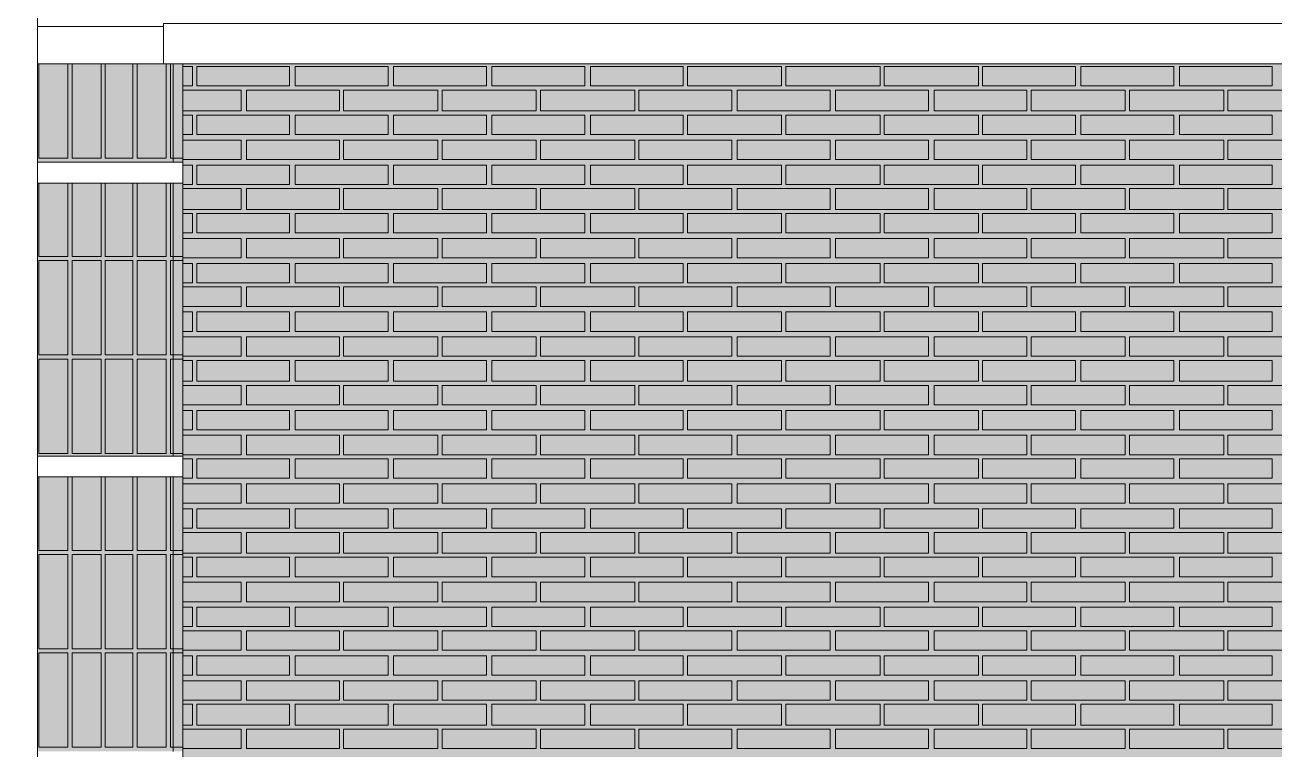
# Model space of a CAD drawing. Header units: millimetres. Extents: x -28928 to 100580, y -22867 to 36490.
# Drawn here: x 55282 to 59098, y 6934 to 9147 of the extents above; entities that cross this region are included whole.
import ezdxf

# ---------------------------------------------------------------- set-up
doc = ezdxf.new("R2010")
doc.units = ezdxf.units.MM
doc.layers.add('PDF _Геометрия', color=7, linetype='Continuous', true_color=0x8f8e8d)
doc.layers.add('PDF _Сплошная заливка', color=7, linetype='Continuous', true_color=0xffffff)

msp = doc.modelspace()

# ---------------------------------------------------------------- hatches: boundary and pattern name
at = {"layer": 'PDF _Сплошная заливка', "true_color": 0xffb53f, "transparency": 33554559}
h = msp.add_hatch(color=40, dxfattribs=at)
h.paths.add_polyline_path([(54591.8, 8685.7), (54591.8, 8224.5), (54845.7, 8224.5), (54845.7, 8685.7)])
h.paths.add_polyline_path([(54460.7, 3189.9), (54460.7, 2728.7), (54566.4, 2728.7), (54566.4, 3189.9)])
h.paths.add_polyline_path([(54875.3, 3689.1), (54875.3, 3228), (55243.4, 3228), (55243.4, 3689.1)])
h.paths.add_polyline_path([(54875.3, 3189.9), (54875.3, 2728.7), (55243.4, 2728.7), (55243.4, 3189.9)])
h.paths.add_polyline_path([(54460.7, 3689.1), (54460.7, 3228), (54566.4, 3228), (54566.4, 3689.1)])
h.paths.add_polyline_path([(43706.1, 2161.8), (43706.1, 2144.9), (44006.4, 2144.9), (44006.4, 2161.8)])
h.paths.add_polyline_path([(54875.3, 4188.4), (54875.3, 3727.2), (55243.4, 3727.2), (55243.4, 4188.4)])
h.paths.add_polyline_path([(43706.1, 2094.1), (43706.1, 2081.4), (44006.4, 2081.4), (44006.4, 2094.1)])
h.paths.add_polyline_path([(54460.7, 4188.4), (54460.7, 3727.2), (54566.4, 3727.2), (54566.4, 4188.4)])
h.paths.add_polyline_path([(43706.1, 2034.9), (43706.1, 2022.2), (44006.4, 2022.2), (44006.4, 2034.9)])
h.paths.add_polyline_path([(54591.8, 4687.6), (54591.8, 4226.4), (54845.7, 4226.4), (54845.7, 4687.6)])
h.paths.add_polyline_path([(43706.1, 1971.4), (43706.1, 1963), (44006.4, 1963), (44006.4, 1971.4)])
h.paths.add_polyline_path([(54591.8, 5186.8), (54591.8, 4725.7), (54845.7, 4725.7), (54845.7, 5186.8)])
h.paths.add_polyline_path([(43706.1, 1912.2), (43706.1, 1903.7), (44006.4, 1903.7), (44006.4, 1912.2)])
h.paths.add_polyline_path([(54875.3, 5686), (54875.3, 5224.9), (55243.4, 5224.9), (55243.4, 5686)])
h.paths.add_polyline_path([(43706.1, 1853), (43706.1, 1844.5), (44006.4, 1844.5), (44006.4, 1853)])
h.paths.add_polyline_path([(54460.7, 5686), (54460.7, 5224.9), (54566.4, 5224.9), (54566.4, 5686)])
h.paths.add_polyline_path([(43706.1, 1793.7), (43706.1, 1785.3), (44006.4, 1785.3), (44006.4, 1793.7)])
h.paths.add_polyline_path([(54875.3, 6185.3), (54875.3, 5728.4), (55243.4, 5728.4), (55243.4, 6185.3)])
h.paths.add_polyline_path([(43490.3, 1793.7), (43490.3, 1785.3), (43613, 1785.3), (43613, 1793.7)])
h.paths.add_polyline_path([(54460.7, 6185.3), (54460.7, 5728.4), (54566.4, 5728.4), (54566.4, 6185.3)])
h.paths.add_polyline_path([(43490.3, 1853), (43490.3, 1844.5), (43613, 1844.5), (43613, 1853)])
h.paths.add_polyline_path([(54591.8, 6684.5), (54591.8, 6227.6), (54845.7, 6227.6), (54845.7, 6684.5)])
h.paths.add_polyline_path([(43490.3, 1912.2), (43490.3, 1903.7), (43613, 1903.7), (43613, 1912.2)])
h.paths.add_polyline_path([(54591.8, 7183.7), (54591.8, 6726.8), (54845.7, 6726.8), (54845.7, 7183.7)])
h.paths.add_polyline_path([(43490.3, 1971.4), (43490.3, 1963), (43613, 1963), (43613, 1971.4)])
h.paths.add_polyline_path([(54875.3, 7687.2), (54875.3, 7226), (55243.4, 7226), (55243.4, 7687.2)])
h.paths.add_polyline_path([(43490.3, 2034.9), (43490.3, 2022.2), (43613, 2022.2), (43613, 2034.9)])
h.paths.add_polyline_path([(54460.7, 7687.2), (54460.7, 7226), (54566.4, 7226), (54566.4, 7687.2)])
h.paths.add_polyline_path([(43490.3, 2094.1), (43490.3, 2081.4), (43613, 2081.4), (43613, 2094.1)])
h.paths.add_polyline_path([(54875.3, 8186.4), (54875.3, 7725.3), (55243.4, 7725.3), (55243.4, 8186.4)])
h.paths.add_polyline_path([(43490.3, 2161.8), (43490.3, 2144.9), (43613, 2144.9), (43613, 2161.8)])
h.paths.add_polyline_path([(54460.7, 8186.4), (54460.7, 7725.3), (54566.4, 7725.3), (54566.4, 8186.4)])
h.paths.add_polyline_path([(54591.8, 3189.9), (54591.8, 2728.7), (54845.7, 2728.7), (54845.7, 3189.9)])
h.paths.add_polyline_path([(54875.3, 8685.7), (54875.3, 8224.5), (55243.4, 8224.5), (55243.4, 8685.7)])
h.paths.add_polyline_path([(54591.8, 3689.1), (54591.8, 3228), (54845.7, 3228), (54845.7, 3689.1)])
h.paths.add_polyline_path([(54460.7, 8685.7), (54460.7, 8224.5), (54566.4, 8224.5), (54566.4, 8685.7)])
h.paths.add_polyline_path([(54591.8, 4188.4), (54591.8, 3727.2), (54845.7, 3727.2), (54845.7, 4188.4)])
h.paths.add_polyline_path([(55763.7, 8664.5), (55319.5, 8664.5), (55319.5, 7831), (55763.7, 7831)])
h.paths.add_polyline_path([(54875.3, 4687.6), (54875.3, 4226.4), (55243.4, 4226.4), (55243.4, 4687.6)])
h.paths.add_polyline_path([(54845.7, 8723.7), (54845.7, 9028.4), (54591.8, 9028.4), (54591.8, 8723.7)])
h.paths.add_polyline_path([(54460.7, 4687.6), (54460.7, 4226.4), (54566.4, 4226.4), (54566.4, 4687.6)])
h.paths.add_polyline_path([(55319.5, 8728), (55763.7, 8728), (55763.7, 9028.4), (55319.5, 9028.4)])
h.paths.add_polyline_path([(54875.3, 5186.8), (54875.3, 4725.7), (55243.4, 4725.7), (55243.4, 5186.8)])
h.paths.add_polyline_path([(55763.7, 7767.6), (55319.5, 7767.6), (55319.5, 6929.9), (55763.7, 6929.9)])
h.paths.add_polyline_path([(54460.7, 5186.8), (54460.7, 4725.7), (54566.4, 4725.7), (54566.4, 5186.8)])
h.paths.add_polyline_path([(55763.7, 5965.3), (55319.5, 5965.3), (55319.5, 5131.8), (55763.7, 5131.8)])
h.paths.add_polyline_path([(54591.8, 5686), (54591.8, 5224.9), (54845.7, 5224.9), (54845.7, 5686)])
h.paths.add_polyline_path([(44344.9, 1671), (44344.9, 1573.7), (44890.7, 1573.7), (44890.7, 2733), (46265.7, 2733), (46265.7, 2766.8), (48152.6, 2766.8), (48152.6, 2733), (49887.2, 2733), (49887.2, 1573.7), (51287.6, 1573.7), (51287.6, 2733), (53085.7, 2733), (53085.7, 1573.7), (55260.3, 1573.7), (55260.3, 2686.4), (54448, 2686.4), (54448, 9028.4), (34432.2, 9028.4), (34432.2, 1573.7), (35295.3, 1573.7), (35295.3, 2733), (37093.4, 2733), (37093.4, 1573.7), (38493.7, 1573.7), (38493.7, 2733), (40291.8, 2733), (40291.8, 1573.7), (41637.2, 1573.7), (41637.2, 1869.9), (41692.2, 1869.9), (41692.2, 1891), (41578, 1891), (41578, 1908), (41692.2, 1908), (41692.2, 2733), (43490.3, 2733), (43490.3, 2284.5), (43503, 2288.7), (43511.4, 2293), (43524.1, 2297.2), (43541.1, 2305.7), (43553.7, 2309.9), (43570.7, 2318.4), (43583.4, 2322.6), (43600.3, 2331), (43613, 2335.3), (43629.9, 2343.7), (43642.6, 2348), (43659.5, 2356.4), (43672.2, 2360.7), (43680.7, 2364.9), (43693.4, 2369.1), (43710.3, 2377.6), (43723, 2381.8), (43739.9, 2390.3), (43752.6, 2394.5), (43769.5, 2403), (43782.2, 2407.2), (43799.1, 2415.7), (43811.8, 2419.9), (43828.7, 2428.4), (43841.4, 2432.6), (43849.9, 2436.8), (43871.1, 2436.8), (43888, 2428.4), (43900.7, 2424.1), (43917.6, 2415.7), (43930.3, 2411.4), (43947.2, 2403), (43959.9, 2398.7), (43976.8, 2390.3), (43989.5, 2386), (44006.4, 2377.6), (44019.1, 2373.4), (44036.1, 2364.9), (44048.7, 2360.7), (44065.7, 2352.2), (44078.4, 2348), (44095.3, 2339.5), (44108, 2335.3), (44133.4, 2322.6), (44146.1, 2318.4), (44163, 2309.9), (44175.7, 2305.7), (44192.6, 2297.2), (44205.3, 2293), (44222.2, 2284.5), (44234.9, 2280.3), (44251.8, 2271.8), (44264.5, 2267.6), (44281.4, 2259.1), (44294.1, 2254.9), (44311.1, 2246.4), (44323.7, 2242.2), (44340.7, 2233.7), (44353.4, 2229.5), (44378.7, 2216.8), (44378.7, 2161.8), (44099.5, 2161.8), (44099.5, 2144.9), (44294.1, 2144.9), (44340.7, 2098.4), (44099.5, 2094.1), (44099.5, 2081.4), (44298.4, 2081.4), (44340.7, 2039.1), (44099.5, 2034.9), (44099.5, 2022.2), (44294.1, 2022.2), (44340.7, 1975.7), (44099.5, 1971.4), (44099.5, 1963), (44294.1, 1963), (44340.7, 1916.4), (44099.5, 1912.2), (44099.5, 1903.7), (44294.1, 1903.7), (44340.7, 1857.2), (44099.5, 1853), (44099.5, 1844.5), (44294.1, 1844.5), (44340.7, 1798), (44099.5, 1793.7), (44099.5, 1785.3), (44289.9, 1785.3), (44298.4, 1781), (44340.7, 1738.7), (44336.4, 1734.5), (44404.1, 1726), (44404.1, 1671)])
h.paths.add_polyline_path([(54591.8, 6185.3), (54591.8, 5728.4), (54845.7, 5728.4), (54845.7, 6185.3)])
h.paths.add_polyline_path([(55763.7, 4167.2), (55319.5, 4167.2), (55319.5, 3333.7), (55763.7, 3333.7)])
h.paths.add_polyline_path([(54875.3, 6684.5), (54875.3, 6227.6), (55243.4, 6227.6), (55243.4, 6684.5)])
h.paths.add_polyline_path([(55763.7, 3270.3), (55319.5, 3270.3), (55319.5, 2432.6), (55763.7, 2432.6)])
h.paths.add_polyline_path([(54460.7, 6684.5), (54460.7, 6227.6), (54566.4, 6227.6), (54566.4, 6684.5)])
h.paths.add_polyline_path([(55763.7, 2369.1), (55319.5, 2369.1), (55319.5, 1573.7), (55763.7, 1573.7)])
h.paths.add_polyline_path([(54875.3, 7183.7), (54875.3, 6726.8), (55243.4, 6726.8), (55243.4, 7183.7)])
h.paths.add_polyline_path([(55763.7, 5068.4), (55319.5, 5068.4), (55319.5, 4230.7), (55763.7, 4230.7)])
h.paths.add_polyline_path([(54460.7, 7183.7), (54460.7, 6726.8), (54566.4, 6726.8), (54566.4, 7183.7)])
h.paths.add_polyline_path([(55763.7, 6866.4), (55319.5, 6866.4), (55319.5, 6028.7), (55763.7, 6028.7)])
h.paths.add_polyline_path([(54591.8, 7687.2), (54591.8, 7226), (54845.7, 7226), (54845.7, 7687.2)])
h.paths.add_polyline_path([(55243.4, 8723.7), (55243.4, 9028.4), (54875.3, 9028.4), (54875.3, 8723.7)])
h.paths.add_polyline_path([(54591.8, 8186.4), (54591.8, 7725.3), (54845.7, 7725.3), (54845.7, 8186.4)])
h.paths.add_polyline_path([(54566.4, 8723.7), (54566.4, 9028.4), (54460.7, 9028.4), (54460.7, 8723.7)])
at = {"layer": 'PDF _Сплошная заливка', "true_color": 0xdcd6cf, "transparency": 33554559}
msp.add_hatch(color=254, dxfattribs=at).paths.add_polyline_path([(60798.4, -2005.5), (60798.4, -4713.2), (70224.5, -4713.2), (70224.5, -1464), (74070.3, -1464), (74070.3, -4713.2), (82294.9, -4713.2), (82294.9, 9028.4), (55763.7, 9028.4), (55763.7, -4713.2), (56851.1, -4713.2), (56851.1, -1464), (58251.4, -1464), (58251.4, -4713.2), (59499.5, -4713.2), (59499.5, -2005.5)])

# ---------------------------------------------------------------- linework, layer by layer
at = {"layer": 'PDF _Геометрия', "color": 7, "lineweight": 9}
for points in [[(55319.5, 9870.3), (55319.5, 1573.7)], [(83589.5, 9447.2), (82789.9, 9447.2), (82789.9, 9151), (82531.8, 9151), (82375.3, 9151), (82375.3, 9028.4), (55704.5, 9028.4), (55704.5, 9151), (82375.3, 9151), (82375.3, 9028.4)], [(55319.5, 9142.6), (55704.5, 9142.6), (55704.5, 9028.4), (55319.5, 9028.4)], [(55734.1, 9028.4), (55734.1, 8728)], [(55763.7, 1023.7), (55763.7, 9028.4), (55763.7, 1455.3), (55763.7, 1463.7)], [(55763.7, 8728), (55319.5, 8728)], [(55319.5, 8664.5), (55763.7, 8664.5)], [(55734.1, 8664.5), (55734.1, 7831)], [(55763.7, 7831), (55319.5, 7831)], [(55319.5, 7767.6), (55763.7, 7767.6)], [(55734.1, 7767.6), (55734.1, 6929.9)]]:
    msp.add_lwpolyline(points, dxfattribs=at)
at = {"layer": 'PDF _Геометрия', "color": 253, "lineweight": 9, "true_color": 0xaea391}
for points in [[(55323.7, 9028.4), (55323.7, 8740.7), (55412.6, 8740.7), (55412.6, 9028.4)], [(55425.3, 9028.4), (55425.3, 8740.7), (55514.1, 8740.7), (55514.1, 9028.4)], [(55526.8, 9028.4), (55526.8, 8740.7), (55611.4, 8740.7), (55611.4, 9028.4)], [(55624.1, 9028.4), (55624.1, 8740.7), (55713, 8740.7), (55713, 9028.4)], [(55323.7, 8427.6), (55323.7, 8139.9), (55412.6, 8139.9), (55412.6, 8427.6)], [(55425.3, 8427.6), (55425.3, 8139.9), (55514.1, 8139.9), (55514.1, 8427.6)], [(55526.8, 8427.6), (55526.8, 8139.9), (55611.4, 8139.9), (55611.4, 8427.6)], [(55624.1, 8427.6), (55624.1, 8139.9), (55713, 8139.9), (55713, 8427.6)], [(55323.7, 8127.2), (55323.7, 7839.5), (55412.6, 7839.5), (55412.6, 8127.2)], [(55425.3, 8127.2), (55425.3, 7839.5), (55514.1, 7839.5), (55514.1, 8127.2)], [(55526.8, 8127.2), (55526.8, 7839.5), (55611.4, 7839.5), (55611.4, 8127.2)], [(55624.1, 8127.2), (55624.1, 7839.5), (55713, 7839.5), (55713, 8127.2)], [(55323.7, 7530.7), (55323.7, 7243), (55412.6, 7243), (55412.6, 7530.7)], [(55425.3, 7530.7), (55425.3, 7243), (55514.1, 7243), (55514.1, 7530.7)], [(55526.8, 7530.7), (55526.8, 7243), (55611.4, 7243), (55611.4, 7530.7)], [(55624.1, 7530.7), (55624.1, 7243), (55713, 7243), (55713, 7530.7)], [(55323.7, 7230.3), (55323.7, 6942.6), (55412.6, 6942.6), (55412.6, 7230.3)], [(55425.3, 7230.3), (55425.3, 6942.6), (55514.1, 6942.6), (55514.1, 7230.3)], [(55526.8, 7230.3), (55526.8, 6942.6), (55611.4, 6942.6), (55611.4, 7230.3)], [(55624.1, 7230.3), (55624.1, 6942.6), (55713, 6942.6), (55713, 7230.3)]]:
    msp.add_lwpolyline(points, close=True, dxfattribs=at)
for points in [[(55763.7, 8740.7), (55725.7, 8740.7), (55725.7, 9028.4), (55763.7, 9028.4)], [(55412.6, 8728), (55323.7, 8728)], [(55514.1, 8728), (55425.3, 8728)], [(55611.4, 8728), (55526.8, 8728)], [(55713, 8728), (55624.1, 8728)], [(55763.7, 8728), (55725.7, 8728)], [(55323.7, 8664.5), (55323.7, 8440.3), (55412.6, 8440.3), (55412.6, 8664.5)], [(55425.3, 8664.5), (55425.3, 8440.3), (55514.1, 8440.3), (55514.1, 8664.5)], [(55526.8, 8664.5), (55526.8, 8440.3), (55611.4, 8440.3), (55611.4, 8664.5)], [(55624.1, 8664.5), (55624.1, 8440.3), (55713, 8440.3), (55713, 8664.5)], [(55763.7, 8440.3), (55725.7, 8440.3), (55725.7, 8664.5)], [(55763.7, 8139.9), (55725.7, 8139.9), (55725.7, 8427.6), (55763.7, 8427.6)], [(55763.7, 7839.5), (55725.7, 7839.5), (55725.7, 8127.2), (55763.7, 8127.2)], [(55412.6, 7831), (55323.7, 7831)], [(55514.1, 7831), (55425.3, 7831)], [(55611.4, 7831), (55526.8, 7831)], [(55713, 7831), (55624.1, 7831)], [(55763.7, 7831), (55725.7, 7831)], [(55323.7, 7767.6), (55323.7, 7543.4), (55412.6, 7543.4), (55412.6, 7767.6)], [(55425.3, 7767.6), (55425.3, 7543.4), (55514.1, 7543.4), (55514.1, 7767.6)], [(55526.8, 7767.6), (55526.8, 7543.4), (55611.4, 7543.4), (55611.4, 7767.6)], [(55624.1, 7767.6), (55624.1, 7543.4), (55713, 7543.4), (55713, 7767.6)], [(55763.7, 7543.4), (55725.7, 7543.4), (55725.7, 7767.6)], [(55763.7, 7243), (55725.7, 7243), (55725.7, 7530.7), (55763.7, 7530.7)], [(55763.7, 6942.6), (55725.7, 6942.6), (55725.7, 7230.3), (55763.7, 7230.3)]]:
    msp.add_lwpolyline(points, dxfattribs=at)
at = {"layer": 'PDF _Геометрия', "lineweight": 9}
for points in [[(55763.7, 9019.9), (55793.4, 9019.9), (55793.4, 8960.7), (55763.7, 8960.7)], [(55763.7, 8948), (55797.6, 8948), (55941.4, 8948), (55941.4, 8884.5), (55797.6, 8884.5), (55763.7, 8884.5)], [(55763.7, 8871.8), (55793.4, 8871.8), (55793.4, 8812.6), (55763.7, 8812.6)], [(55763.7, 8795.7), (55797.6, 8795.7), (55941.4, 8795.7), (55941.4, 8736.4), (55797.6, 8736.4), (55763.7, 8736.4)], [(55763.7, 8719.5), (55793.4, 8719.5), (55793.4, 8660.3), (55763.7, 8660.3)], [(55763.7, 8647.6), (55797.6, 8647.6), (55941.4, 8647.6), (55941.4, 8584.1), (55797.6, 8584.1), (55763.7, 8584.1)], [(55763.7, 8571.4), (55793.4, 8571.4), (55793.4, 8512.2), (55763.7, 8512.2)], [(55763.7, 8495.3), (55797.6, 8495.3), (55941.4, 8495.3), (55941.4, 8436), (55797.6, 8436), (55763.7, 8436)], [(55763.7, 8419.1), (55793.4, 8419.1), (55793.4, 8359.9), (55763.7, 8359.9)], [(55763.7, 8347.2), (55797.6, 8347.2), (55941.4, 8347.2), (55941.4, 8288), (55797.6, 8288), (55763.7, 8288)], [(55763.7, 8271), (55793.4, 8271), (55793.4, 8211.8), (55763.7, 8211.8)], [(55763.7, 8194.9), (55797.6, 8194.9), (55941.4, 8194.9), (55941.4, 8135.7), (55797.6, 8135.7), (55763.7, 8135.7)], [(55763.7, 8123), (55793.4, 8123), (55793.4, 8059.5), (55763.7, 8059.5)], [(55763.7, 8046.8), (55797.6, 8046.8), (55941.4, 8046.8), (55941.4, 7987.6), (55797.6, 7987.6), (55763.7, 7987.6)], [(55763.7, 7970.7), (55793.4, 7970.7), (55793.4, 7911.4), (55763.7, 7911.4)], [(55763.7, 7894.5), (55797.6, 7894.5), (55941.4, 7894.5), (55941.4, 7835.3), (55797.6, 7835.3), (55763.7, 7835.3)], [(55763.7, 7822.6), (55793.4, 7822.6), (55793.4, 7763.4), (55763.7, 7763.4)], [(55763.7, 7746.4), (55797.6, 7746.4), (55941.4, 7746.4), (55941.4, 7687.2), (55797.6, 7687.2), (55763.7, 7687.2)], [(55763.7, 7670.3), (55793.4, 7670.3), (55793.4, 7611), (55763.7, 7611)], [(55763.7, 7598.4), (55797.6, 7598.4), (55941.4, 7598.4), (55941.4, 7534.9), (55797.6, 7534.9), (55763.7, 7534.9)], [(55763.7, 7522.2), (55793.4, 7522.2), (55793.4, 7463), (55763.7, 7463)], [(55763.7, 7446), (55797.6, 7446), (55941.4, 7446), (55941.4, 7386.8), (55797.6, 7386.8), (55763.7, 7386.8)], [(55763.7, 7369.9), (55793.4, 7369.9), (55793.4, 7310.7), (55763.7, 7310.7)], [(55763.7, 7298), (55797.6, 7298), (55941.4, 7298), (55941.4, 7238.7), (55797.6, 7238.7), (55763.7, 7238.7)], [(55763.7, 7221.8), (55793.4, 7221.8), (55793.4, 7162.6), (55763.7, 7162.6)], [(55763.7, 7145.7), (55797.6, 7145.7), (55941.4, 7145.7), (55941.4, 7086.4), (55797.6, 7086.4), (55763.7, 7086.4)], [(55763.7, 7073.7), (55793.4, 7073.7), (55793.4, 7010.3), (55763.7, 7010.3)], [(55763.7, 6997.6), (55797.6, 6997.6), (55941.4, 6997.6), (55941.4, 6938.4), (55797.6, 6938.4), (55763.7, 6938.4)]]:
    msp.add_lwpolyline(points, dxfattribs=at)
for points in [[(56089.5, 9019.9), (56089.5, 8960.7), (55806.1, 8960.7), (55806.1, 9019.9)], [(56389.9, 9019.9), (56389.9, 8960.7), (56106.4, 8960.7), (56106.4, 9019.9)], [(56690.3, 9019.9), (56690.3, 8960.7), (56406.8, 8960.7), (56406.8, 9019.9)], [(56990.7, 9019.9), (56990.7, 8960.7), (56707.2, 8960.7), (56707.2, 9019.9)], [(57291.1, 9019.9), (57291.1, 8960.7), (57007.6, 8960.7), (57007.6, 9019.9)], [(57591.4, 9019.9), (57591.4, 8960.7), (57303.7, 8960.7), (57303.7, 9019.9)], [(57891.8, 9019.9), (57891.8, 8960.7), (57604.1, 8960.7), (57604.1, 9019.9)], [(58192.2, 9019.9), (58192.2, 8960.7), (57904.5, 8960.7), (57904.5, 9019.9)], [(58488.4, 9019.9), (58488.4, 8960.7), (58204.9, 8960.7), (58204.9, 9019.9)], [(58788.7, 9019.9), (58788.7, 8960.7), (58505.3, 8960.7), (58505.3, 9019.9)], [(59089.1, 9019.9), (59089.1, 8960.7), (58805.7, 8960.7), (58805.7, 9019.9)], [(56241.8, 8884.5), (56098, 8884.5), (55958.4, 8884.5), (55958.4, 8948), (56098, 8948), (56241.8, 8948)], [(56542.2, 8884.5), (56398.4, 8884.5), (56254.5, 8884.5), (56254.5, 8948), (56398.4, 8948), (56542.2, 8948)], [(56842.6, 8884.5), (56698.7, 8884.5), (56554.9, 8884.5), (56554.9, 8948), (56698.7, 8948), (56842.6, 8948)], [(57143, 8884.5), (56999.1, 8884.5), (56855.3, 8884.5), (56855.3, 8948), (56999.1, 8948), (57143, 8948)], [(57439.1, 8884.5), (57299.5, 8884.5), (57155.7, 8884.5), (57155.7, 8948), (57299.5, 8948), (57439.1, 8948)], [(57739.5, 8884.5), (57599.9, 8884.5), (57456.1, 8884.5), (57456.1, 8948), (57599.9, 8948), (57739.5, 8948)], [(58039.9, 8884.5), (57896.1, 8884.5), (57756.4, 8884.5), (57756.4, 8948), (57896.1, 8948), (58039.9, 8948)], [(58340.3, 8884.5), (58196.4, 8884.5), (58056.8, 8884.5), (58056.8, 8948), (58196.4, 8948), (58340.3, 8948)], [(58640.7, 8884.5), (58496.8, 8884.5), (58353, 8884.5), (58353, 8948), (58496.8, 8948), (58640.7, 8948)], [(58941.1, 8884.5), (58797.2, 8884.5), (58653.4, 8884.5), (58653.4, 8948), (58797.2, 8948), (58941.1, 8948)], [(59241.4, 8884.5), (59097.6, 8884.5), (58953.7, 8884.5), (58953.7, 8948), (59097.6, 8948), (59241.4, 8948)], [(56089.5, 8871.8), (56089.5, 8812.6), (55806.1, 8812.6), (55806.1, 8871.8)], [(56389.9, 8871.8), (56389.9, 8812.6), (56106.4, 8812.6), (56106.4, 8871.8)], [(56690.3, 8871.8), (56690.3, 8812.6), (56406.8, 8812.6), (56406.8, 8871.8)], [(56990.7, 8871.8), (56990.7, 8812.6), (56707.2, 8812.6), (56707.2, 8871.8)], [(57291.1, 8871.8), (57291.1, 8812.6), (57007.6, 8812.6), (57007.6, 8871.8)], [(57591.4, 8871.8), (57591.4, 8812.6), (57303.7, 8812.6), (57303.7, 8871.8)], [(57891.8, 8871.8), (57891.8, 8812.6), (57604.1, 8812.6), (57604.1, 8871.8)], [(58192.2, 8871.8), (58192.2, 8812.6), (57904.5, 8812.6), (57904.5, 8871.8)], [(58488.4, 8871.8), (58488.4, 8812.6), (58204.9, 8812.6), (58204.9, 8871.8)], [(58788.7, 8871.8), (58788.7, 8812.6), (58505.3, 8812.6), (58505.3, 8871.8)], [(59089.1, 8871.8), (59089.1, 8812.6), (58805.7, 8812.6), (58805.7, 8871.8)], [(56241.8, 8736.4), (56098, 8736.4), (55958.4, 8736.4), (55958.4, 8795.7), (56098, 8795.7), (56241.8, 8795.7)], [(56542.2, 8736.4), (56398.4, 8736.4), (56254.5, 8736.4), (56254.5, 8795.7), (56398.4, 8795.7), (56542.2, 8795.7)], [(56842.6, 8736.4), (56698.7, 8736.4), (56554.9, 8736.4), (56554.9, 8795.7), (56698.7, 8795.7), (56842.6, 8795.7)], [(57143, 8736.4), (56999.1, 8736.4), (56855.3, 8736.4), (56855.3, 8795.7), (56999.1, 8795.7), (57143, 8795.7)], [(57439.1, 8736.4), (57299.5, 8736.4), (57155.7, 8736.4), (57155.7, 8795.7), (57299.5, 8795.7), (57439.1, 8795.7)], [(57739.5, 8736.4), (57599.9, 8736.4), (57456.1, 8736.4), (57456.1, 8795.7), (57599.9, 8795.7), (57739.5, 8795.7)], [(58039.9, 8736.4), (57896.1, 8736.4), (57756.4, 8736.4), (57756.4, 8795.7), (57896.1, 8795.7), (58039.9, 8795.7)], [(58340.3, 8736.4), (58196.4, 8736.4), (58056.8, 8736.4), (58056.8, 8795.7), (58196.4, 8795.7), (58340.3, 8795.7)], [(58640.7, 8736.4), (58496.8, 8736.4), (58353, 8736.4), (58353, 8795.7), (58496.8, 8795.7), (58640.7, 8795.7)], [(58941.1, 8736.4), (58797.2, 8736.4), (58653.4, 8736.4), (58653.4, 8795.7), (58797.2, 8795.7), (58941.1, 8795.7)], [(59241.4, 8736.4), (59097.6, 8736.4), (58953.7, 8736.4), (58953.7, 8795.7), (59097.6, 8795.7), (59241.4, 8795.7)], [(56089.5, 8719.5), (56089.5, 8660.3), (55806.1, 8660.3), (55806.1, 8719.5)], [(56389.9, 8719.5), (56389.9, 8660.3), (56106.4, 8660.3), (56106.4, 8719.5)], [(56690.3, 8719.5), (56690.3, 8660.3), (56406.8, 8660.3), (56406.8, 8719.5)], [(56990.7, 8719.5), (56990.7, 8660.3), (56707.2, 8660.3), (56707.2, 8719.5)], [(57291.1, 8719.5), (57291.1, 8660.3), (57007.6, 8660.3), (57007.6, 8719.5)], [(57591.4, 8719.5), (57591.4, 8660.3), (57303.7, 8660.3), (57303.7, 8719.5)], [(57891.8, 8719.5), (57891.8, 8660.3), (57604.1, 8660.3), (57604.1, 8719.5)], [(58192.2, 8719.5), (58192.2, 8660.3), (57904.5, 8660.3), (57904.5, 8719.5)], [(58488.4, 8719.5), (58488.4, 8660.3), (58204.9, 8660.3), (58204.9, 8719.5)], [(58788.7, 8719.5), (58788.7, 8660.3), (58505.3, 8660.3), (58505.3, 8719.5)], [(59089.1, 8719.5), (59089.1, 8660.3), (58805.7, 8660.3), (58805.7, 8719.5)], [(56241.8, 8584.1), (56098, 8584.1), (55958.4, 8584.1), (55958.4, 8647.6), (56098, 8647.6), (56241.8, 8647.6)], [(56542.2, 8584.1), (56398.4, 8584.1), (56254.5, 8584.1), (56254.5, 8647.6), (56398.4, 8647.6), (56542.2, 8647.6)], [(56842.6, 8584.1), (56698.7, 8584.1), (56554.9, 8584.1), (56554.9, 8647.6), (56698.7, 8647.6), (56842.6, 8647.6)], [(57143, 8584.1), (56999.1, 8584.1), (56855.3, 8584.1), (56855.3, 8647.6), (56999.1, 8647.6), (57143, 8647.6)], [(57439.1, 8584.1), (57299.5, 8584.1), (57155.7, 8584.1), (57155.7, 8647.6), (57299.5, 8647.6), (57439.1, 8647.6)], [(57739.5, 8584.1), (57599.9, 8584.1), (57456.1, 8584.1), (57456.1, 8647.6), (57599.9, 8647.6), (57739.5, 8647.6)], [(58039.9, 8584.1), (57896.1, 8584.1), (57756.4, 8584.1), (57756.4, 8647.6), (57896.1, 8647.6), (58039.9, 8647.6)], [(58340.3, 8584.1), (58196.4, 8584.1), (58056.8, 8584.1), (58056.8, 8647.6), (58196.4, 8647.6), (58340.3, 8647.6)], [(58640.7, 8584.1), (58496.8, 8584.1), (58353, 8584.1), (58353, 8647.6), (58496.8, 8647.6), (58640.7, 8647.6)], [(58941.1, 8584.1), (58797.2, 8584.1), (58653.4, 8584.1), (58653.4, 8647.6), (58797.2, 8647.6), (58941.1, 8647.6)], [(59241.4, 8584.1), (59097.6, 8584.1), (58953.7, 8584.1), (58953.7, 8647.6), (59097.6, 8647.6), (59241.4, 8647.6)], [(56089.5, 8571.4), (56089.5, 8512.2), (55806.1, 8512.2), (55806.1, 8571.4)], [(56389.9, 8571.4), (56389.9, 8512.2), (56106.4, 8512.2), (56106.4, 8571.4)], [(56690.3, 8571.4), (56690.3, 8512.2), (56406.8, 8512.2), (56406.8, 8571.4)], [(56990.7, 8571.4), (56990.7, 8512.2), (56707.2, 8512.2), (56707.2, 8571.4)], [(57291.1, 8571.4), (57291.1, 8512.2), (57007.6, 8512.2), (57007.6, 8571.4)], [(57591.4, 8571.4), (57591.4, 8512.2), (57303.7, 8512.2), (57303.7, 8571.4)], [(57891.8, 8571.4), (57891.8, 8512.2), (57604.1, 8512.2), (57604.1, 8571.4)], [(58192.2, 8571.4), (58192.2, 8512.2), (57904.5, 8512.2), (57904.5, 8571.4)], [(58488.4, 8571.4), (58488.4, 8512.2), (58204.9, 8512.2), (58204.9, 8571.4)], [(58788.7, 8571.4), (58788.7, 8512.2), (58505.3, 8512.2), (58505.3, 8571.4)], [(59089.1, 8571.4), (59089.1, 8512.2), (58805.7, 8512.2), (58805.7, 8571.4)], [(56241.8, 8436), (56098, 8436), (55958.4, 8436), (55958.4, 8495.3), (56098, 8495.3), (56241.8, 8495.3)], [(56542.2, 8436), (56398.4, 8436), (56254.5, 8436), (56254.5, 8495.3), (56398.4, 8495.3), (56542.2, 8495.3)], [(56842.6, 8436), (56698.7, 8436), (56554.9, 8436), (56554.9, 8495.3), (56698.7, 8495.3), (56842.6, 8495.3)], [(57143, 8436), (56999.1, 8436), (56855.3, 8436), (56855.3, 8495.3), (56999.1, 8495.3), (57143, 8495.3)], [(57439.1, 8436), (57299.5, 8436), (57155.7, 8436), (57155.7, 8495.3), (57299.5, 8495.3), (57439.1, 8495.3)], [(57739.5, 8436), (57599.9, 8436), (57456.1, 8436), (57456.1, 8495.3), (57599.9, 8495.3), (57739.5, 8495.3)], [(58039.9, 8436), (57896.1, 8436), (57756.4, 8436), (57756.4, 8495.3), (57896.1, 8495.3), (58039.9, 8495.3)], [(58340.3, 8436), (58196.4, 8436), (58056.8, 8436), (58056.8, 8495.3), (58196.4, 8495.3), (58340.3, 8495.3)], [(58640.7, 8436), (58496.8, 8436), (58353, 8436), (58353, 8495.3), (58496.8, 8495.3), (58640.7, 8495.3)], [(58941.1, 8436), (58797.2, 8436), (58653.4, 8436), (58653.4, 8495.3), (58797.2, 8495.3), (58941.1, 8495.3)], [(59241.4, 8436), (59097.6, 8436), (58953.7, 8436), (58953.7, 8495.3), (59097.6, 8495.3), (59241.4, 8495.3)], [(56089.5, 8419.1), (56089.5, 8359.9), (55806.1, 8359.9), (55806.1, 8419.1)], [(56389.9, 8419.1), (56389.9, 8359.9), (56106.4, 8359.9), (56106.4, 8419.1)], [(56690.3, 8419.1), (56690.3, 8359.9), (56406.8, 8359.9), (56406.8, 8419.1)], [(56990.7, 8419.1), (56990.7, 8359.9), (56707.2, 8359.9), (56707.2, 8419.1)], [(57291.1, 8419.1), (57291.1, 8359.9), (57007.6, 8359.9), (57007.6, 8419.1)], [(57591.4, 8419.1), (57591.4, 8359.9), (57303.7, 8359.9), (57303.7, 8419.1)], [(57891.8, 8419.1), (57891.8, 8359.9), (57604.1, 8359.9), (57604.1, 8419.1)], [(58192.2, 8419.1), (58192.2, 8359.9), (57904.5, 8359.9), (57904.5, 8419.1)], [(58488.4, 8419.1), (58488.4, 8359.9), (58204.9, 8359.9), (58204.9, 8419.1)], [(58788.7, 8419.1), (58788.7, 8359.9), (58505.3, 8359.9), (58505.3, 8419.1)], [(59089.1, 8419.1), (59089.1, 8359.9), (58805.7, 8359.9), (58805.7, 8419.1)], [(56241.8, 8288), (56098, 8288), (55958.4, 8288), (55958.4, 8347.2), (56098, 8347.2), (56241.8, 8347.2)], [(56542.2, 8288), (56398.4, 8288), (56254.5, 8288), (56254.5, 8347.2), (56398.4, 8347.2), (56542.2, 8347.2)], [(56842.6, 8288), (56698.7, 8288), (56554.9, 8288), (56554.9, 8347.2), (56698.7, 8347.2), (56842.6, 8347.2)], [(57143, 8288), (56999.1, 8288), (56855.3, 8288), (56855.3, 8347.2), (56999.1, 8347.2), (57143, 8347.2)], [(57439.1, 8288), (57299.5, 8288), (57155.7, 8288), (57155.7, 8347.2), (57299.5, 8347.2), (57439.1, 8347.2)], [(57739.5, 8288), (57599.9, 8288), (57456.1, 8288), (57456.1, 8347.2), (57599.9, 8347.2), (57739.5, 8347.2)], [(58039.9, 8288), (57896.1, 8288), (57756.4, 8288), (57756.4, 8347.2), (57896.1, 8347.2), (58039.9, 8347.2)], [(58340.3, 8288), (58196.4, 8288), (58056.8, 8288), (58056.8, 8347.2), (58196.4, 8347.2), (58340.3, 8347.2)], [(58640.7, 8288), (58496.8, 8288), (58353, 8288), (58353, 8347.2), (58496.8, 8347.2), (58640.7, 8347.2)], [(58941.1, 8288), (58797.2, 8288), (58653.4, 8288), (58653.4, 8347.2), (58797.2, 8347.2), (58941.1, 8347.2)], [(59241.4, 8288), (59097.6, 8288), (58953.7, 8288), (58953.7, 8347.2), (59097.6, 8347.2), (59241.4, 8347.2)], [(56089.5, 8271), (56089.5, 8211.8), (55806.1, 8211.8), (55806.1, 8271)], [(56389.9, 8271), (56389.9, 8211.8), (56106.4, 8211.8), (56106.4, 8271)], [(56690.3, 8271), (56690.3, 8211.8), (56406.8, 8211.8), (56406.8, 8271)], [(56990.7, 8271), (56990.7, 8211.8), (56707.2, 8211.8), (56707.2, 8271)], [(57291.1, 8271), (57291.1, 8211.8), (57007.6, 8211.8), (57007.6, 8271)], [(57591.4, 8271), (57591.4, 8211.8), (57303.7, 8211.8), (57303.7, 8271)], [(57891.8, 8271), (57891.8, 8211.8), (57604.1, 8211.8), (57604.1, 8271)], [(58192.2, 8271), (58192.2, 8211.8), (57904.5, 8211.8), (57904.5, 8271)], [(58488.4, 8271), (58488.4, 8211.8), (58204.9, 8211.8), (58204.9, 8271)], [(58788.7, 8271), (58788.7, 8211.8), (58505.3, 8211.8), (58505.3, 8271)], [(59089.1, 8271), (59089.1, 8211.8), (58805.7, 8211.8), (58805.7, 8271)], [(56241.8, 8135.7), (56098, 8135.7), (55958.4, 8135.7), (55958.4, 8194.9), (56098, 8194.9), (56241.8, 8194.9)], [(56542.2, 8135.7), (56398.4, 8135.7), (56254.5, 8135.7), (56254.5, 8194.9), (56398.4, 8194.9), (56542.2, 8194.9)], [(56842.6, 8135.7), (56698.7, 8135.7), (56554.9, 8135.7), (56554.9, 8194.9), (56698.7, 8194.9), (56842.6, 8194.9)], [(57143, 8135.7), (56999.1, 8135.7), (56855.3, 8135.7), (56855.3, 8194.9), (56999.1, 8194.9), (57143, 8194.9)], [(57439.1, 8135.7), (57299.5, 8135.7), (57155.7, 8135.7), (57155.7, 8194.9), (57299.5, 8194.9), (57439.1, 8194.9)], [(57739.5, 8135.7), (57599.9, 8135.7), (57456.1, 8135.7), (57456.1, 8194.9), (57599.9, 8194.9), (57739.5, 8194.9)], [(58039.9, 8135.7), (57896.1, 8135.7), (57756.4, 8135.7), (57756.4, 8194.9), (57896.1, 8194.9), (58039.9, 8194.9)], [(58340.3, 8135.7), (58196.4, 8135.7), (58056.8, 8135.7), (58056.8, 8194.9), (58196.4, 8194.9), (58340.3, 8194.9)], [(58640.7, 8135.7), (58496.8, 8135.7), (58353, 8135.7), (58353, 8194.9), (58496.8, 8194.9), (58640.7, 8194.9)], [(58941.1, 8135.7), (58797.2, 8135.7), (58653.4, 8135.7), (58653.4, 8194.9), (58797.2, 8194.9), (58941.1, 8194.9)], [(59241.4, 8135.7), (59097.6, 8135.7), (58953.7, 8135.7), (58953.7, 8194.9), (59097.6, 8194.9), (59241.4, 8194.9)], [(56089.5, 8123), (56089.5, 8059.5), (55806.1, 8059.5), (55806.1, 8123)], [(56389.9, 8123), (56389.9, 8059.5), (56106.4, 8059.5), (56106.4, 8123)], [(56690.3, 8123), (56690.3, 8059.5), (56406.8, 8059.5), (56406.8, 8123)], [(56990.7, 8123), (56990.7, 8059.5), (56707.2, 8059.5), (56707.2, 8123)], [(57291.1, 8123), (57291.1, 8059.5), (57007.6, 8059.5), (57007.6, 8123)], [(57591.4, 8123), (57591.4, 8059.5), (57303.7, 8059.5), (57303.7, 8123)], [(57891.8, 8123), (57891.8, 8059.5), (57604.1, 8059.5), (57604.1, 8123)], [(58192.2, 8123), (58192.2, 8059.5), (57904.5, 8059.5), (57904.5, 8123)], [(58488.4, 8123), (58488.4, 8059.5), (58204.9, 8059.5), (58204.9, 8123)], [(58788.7, 8123), (58788.7, 8059.5), (58505.3, 8059.5), (58505.3, 8123)], [(59089.1, 8123), (59089.1, 8059.5), (58805.7, 8059.5), (58805.7, 8123)], [(56241.8, 7987.6), (56098, 7987.6), (55958.4, 7987.6), (55958.4, 8046.8), (56098, 8046.8), (56241.8, 8046.8)], [(56542.2, 7987.6), (56398.4, 7987.6), (56254.5, 7987.6), (56254.5, 8046.8), (56398.4, 8046.8), (56542.2, 8046.8)], [(56842.6, 7987.6), (56698.7, 7987.6), (56554.9, 7987.6), (56554.9, 8046.8), (56698.7, 8046.8), (56842.6, 8046.8)], [(57143, 7987.6), (56999.1, 7987.6), (56855.3, 7987.6), (56855.3, 8046.8), (56999.1, 8046.8), (57143, 8046.8)], [(57439.1, 7987.6), (57299.5, 7987.6), (57155.7, 7987.6), (57155.7, 8046.8), (57299.5, 8046.8), (57439.1, 8046.8)], [(57739.5, 7987.6), (57599.9, 7987.6), (57456.1, 7987.6), (57456.1, 8046.8), (57599.9, 8046.8), (57739.5, 8046.8)], [(58039.9, 7987.6), (57896.1, 7987.6), (57756.4, 7987.6), (57756.4, 8046.8), (57896.1, 8046.8), (58039.9, 8046.8)], [(58340.3, 7987.6), (58196.4, 7987.6), (58056.8, 7987.6), (58056.8, 8046.8), (58196.4, 8046.8), (58340.3, 8046.8)], [(58640.7, 7987.6), (58496.8, 7987.6), (58353, 7987.6), (58353, 8046.8), (58496.8, 8046.8), (58640.7, 8046.8)], [(58941.1, 7987.6), (58797.2, 7987.6), (58653.4, 7987.6), (58653.4, 8046.8), (58797.2, 8046.8), (58941.1, 8046.8)], [(59241.4, 7987.6), (59097.6, 7987.6), (58953.7, 7987.6), (58953.7, 8046.8), (59097.6, 8046.8), (59241.4, 8046.8)], [(56089.5, 7970.7), (56089.5, 7911.4), (55806.1, 7911.4), (55806.1, 7970.7)], [(56389.9, 7970.7), (56389.9, 7911.4), (56106.4, 7911.4), (56106.4, 7970.7)], [(56690.3, 7970.7), (56690.3, 7911.4), (56406.8, 7911.4), (56406.8, 7970.7)], [(56990.7, 7970.7), (56990.7, 7911.4), (56707.2, 7911.4), (56707.2, 7970.7)], [(57291.1, 7970.7), (57291.1, 7911.4), (57007.6, 7911.4), (57007.6, 7970.7)], [(57591.4, 7970.7), (57591.4, 7911.4), (57303.7, 7911.4), (57303.7, 7970.7)], [(57891.8, 7970.7), (57891.8, 7911.4), (57604.1, 7911.4), (57604.1, 7970.7)], [(58192.2, 7970.7), (58192.2, 7911.4), (57904.5, 7911.4), (57904.5, 7970.7)], [(58488.4, 7970.7), (58488.4, 7911.4), (58204.9, 7911.4), (58204.9, 7970.7)], [(58788.7, 7970.7), (58788.7, 7911.4), (58505.3, 7911.4), (58505.3, 7970.7)], [(59089.1, 7970.7), (59089.1, 7911.4), (58805.7, 7911.4), (58805.7, 7970.7)], [(56241.8, 7835.3), (56098, 7835.3), (55958.4, 7835.3), (55958.4, 7894.5), (56098, 7894.5), (56241.8, 7894.5)], [(56542.2, 7835.3), (56398.4, 7835.3), (56254.5, 7835.3), (56254.5, 7894.5), (56398.4, 7894.5), (56542.2, 7894.5)], [(56842.6, 7835.3), (56698.7, 7835.3), (56554.9, 7835.3), (56554.9, 7894.5), (56698.7, 7894.5), (56842.6, 7894.5)], [(57143, 7835.3), (56999.1, 7835.3), (56855.3, 7835.3), (56855.3, 7894.5), (56999.1, 7894.5), (57143, 7894.5)], [(57439.1, 7835.3), (57299.5, 7835.3), (57155.7, 7835.3), (57155.7, 7894.5), (57299.5, 7894.5), (57439.1, 7894.5)], [(57739.5, 7835.3), (57599.9, 7835.3), (57456.1, 7835.3), (57456.1, 7894.5), (57599.9, 7894.5), (57739.5, 7894.5)], [(58039.9, 7835.3), (57896.1, 7835.3), (57756.4, 7835.3), (57756.4, 7894.5), (57896.1, 7894.5), (58039.9, 7894.5)], [(58340.3, 7835.3), (58196.4, 7835.3), (58056.8, 7835.3), (58056.8, 7894.5), (58196.4, 7894.5), (58340.3, 7894.5)], [(58640.7, 7835.3), (58496.8, 7835.3), (58353, 7835.3), (58353, 7894.5), (58496.8, 7894.5), (58640.7, 7894.5)], [(58941.1, 7835.3), (58797.2, 7835.3), (58653.4, 7835.3), (58653.4, 7894.5), (58797.2, 7894.5), (58941.1, 7894.5)], [(59241.4, 7835.3), (59097.6, 7835.3), (58953.7, 7835.3), (58953.7, 7894.5), (59097.6, 7894.5), (59241.4, 7894.5)], [(56089.5, 7822.6), (56089.5, 7763.4), (55806.1, 7763.4), (55806.1, 7822.6)], [(56389.9, 7822.6), (56389.9, 7763.4), (56106.4, 7763.4), (56106.4, 7822.6)], [(56690.3, 7822.6), (56690.3, 7763.4), (56406.8, 7763.4), (56406.8, 7822.6)], [(56990.7, 7822.6), (56990.7, 7763.4), (56707.2, 7763.4), (56707.2, 7822.6)], [(57291.1, 7822.6), (57291.1, 7763.4), (57007.6, 7763.4), (57007.6, 7822.6)], [(57591.4, 7822.6), (57591.4, 7763.4), (57303.7, 7763.4), (57303.7, 7822.6)], [(57891.8, 7822.6), (57891.8, 7763.4), (57604.1, 7763.4), (57604.1, 7822.6)], [(58192.2, 7822.6), (58192.2, 7763.4), (57904.5, 7763.4), (57904.5, 7822.6)], [(58488.4, 7822.6), (58488.4, 7763.4), (58204.9, 7763.4), (58204.9, 7822.6)], [(58788.7, 7822.6), (58788.7, 7763.4), (58505.3, 7763.4), (58505.3, 7822.6)], [(59089.1, 7822.6), (59089.1, 7763.4), (58805.7, 7763.4), (58805.7, 7822.6)], [(56241.8, 7687.2), (56098, 7687.2), (55958.4, 7687.2), (55958.4, 7746.4), (56098, 7746.4), (56241.8, 7746.4)], [(56542.2, 7687.2), (56398.4, 7687.2), (56254.5, 7687.2), (56254.5, 7746.4), (56398.4, 7746.4), (56542.2, 7746.4)], [(56842.6, 7687.2), (56698.7, 7687.2), (56554.9, 7687.2), (56554.9, 7746.4), (56698.7, 7746.4), (56842.6, 7746.4)], [(57143, 7687.2), (56999.1, 7687.2), (56855.3, 7687.2), (56855.3, 7746.4), (56999.1, 7746.4), (57143, 7746.4)], [(57439.1, 7687.2), (57299.5, 7687.2), (57155.7, 7687.2), (57155.7, 7746.4), (57299.5, 7746.4), (57439.1, 7746.4)], [(57739.5, 7687.2), (57599.9, 7687.2), (57456.1, 7687.2), (57456.1, 7746.4), (57599.9, 7746.4), (57739.5, 7746.4)], [(58039.9, 7687.2), (57896.1, 7687.2), (57756.4, 7687.2), (57756.4, 7746.4), (57896.1, 7746.4), (58039.9, 7746.4)], [(58340.3, 7687.2), (58196.4, 7687.2), (58056.8, 7687.2), (58056.8, 7746.4), (58196.4, 7746.4), (58340.3, 7746.4)], [(58640.7, 7687.2), (58496.8, 7687.2), (58353, 7687.2), (58353, 7746.4), (58496.8, 7746.4), (58640.7, 7746.4)], [(58941.1, 7687.2), (58797.2, 7687.2), (58653.4, 7687.2), (58653.4, 7746.4), (58797.2, 7746.4), (58941.1, 7746.4)], [(59241.4, 7687.2), (59097.6, 7687.2), (58953.7, 7687.2), (58953.7, 7746.4), (59097.6, 7746.4), (59241.4, 7746.4)], [(56089.5, 7670.3), (56089.5, 7611), (55806.1, 7611), (55806.1, 7670.3)], [(56389.9, 7670.3), (56389.9, 7611), (56106.4, 7611), (56106.4, 7670.3)], [(56690.3, 7670.3), (56690.3, 7611), (56406.8, 7611), (56406.8, 7670.3)], [(56990.7, 7670.3), (56990.7, 7611), (56707.2, 7611), (56707.2, 7670.3)], [(57291.1, 7670.3), (57291.1, 7611), (57007.6, 7611), (57007.6, 7670.3)], [(57591.4, 7670.3), (57591.4, 7611), (57303.7, 7611), (57303.7, 7670.3)], [(57891.8, 7670.3), (57891.8, 7611), (57604.1, 7611), (57604.1, 7670.3)], [(58192.2, 7670.3), (58192.2, 7611), (57904.5, 7611), (57904.5, 7670.3)], [(58488.4, 7670.3), (58488.4, 7611), (58204.9, 7611), (58204.9, 7670.3)], [(58788.7, 7670.3), (58788.7, 7611), (58505.3, 7611), (58505.3, 7670.3)], [(59089.1, 7670.3), (59089.1, 7611), (58805.7, 7611), (58805.7, 7670.3)], [(56241.8, 7534.9), (56098, 7534.9), (55958.4, 7534.9), (55958.4, 7598.4), (56098, 7598.4), (56241.8, 7598.4)], [(56542.2, 7534.9), (56398.4, 7534.9), (56254.5, 7534.9), (56254.5, 7598.4), (56398.4, 7598.4), (56542.2, 7598.4)], [(56842.6, 7534.9), (56698.7, 7534.9), (56554.9, 7534.9), (56554.9, 7598.4), (56698.7, 7598.4), (56842.6, 7598.4)], [(57143, 7534.9), (56999.1, 7534.9), (56855.3, 7534.9), (56855.3, 7598.4), (56999.1, 7598.4), (57143, 7598.4)], [(57439.1, 7534.9), (57299.5, 7534.9), (57155.7, 7534.9), (57155.7, 7598.4), (57299.5, 7598.4), (57439.1, 7598.4)], [(57739.5, 7534.9), (57599.9, 7534.9), (57456.1, 7534.9), (57456.1, 7598.4), (57599.9, 7598.4), (57739.5, 7598.4)], [(58039.9, 7534.9), (57896.1, 7534.9), (57756.4, 7534.9), (57756.4, 7598.4), (57896.1, 7598.4), (58039.9, 7598.4)], [(58340.3, 7534.9), (58196.4, 7534.9), (58056.8, 7534.9), (58056.8, 7598.4), (58196.4, 7598.4), (58340.3, 7598.4)], [(58640.7, 7534.9), (58496.8, 7534.9), (58353, 7534.9), (58353, 7598.4), (58496.8, 7598.4), (58640.7, 7598.4)], [(58941.1, 7534.9), (58797.2, 7534.9), (58653.4, 7534.9), (58653.4, 7598.4), (58797.2, 7598.4), (58941.1, 7598.4)], [(59241.4, 7534.9), (59097.6, 7534.9), (58953.7, 7534.9), (58953.7, 7598.4), (59097.6, 7598.4), (59241.4, 7598.4)], [(56089.5, 7522.2), (56089.5, 7463), (55806.1, 7463), (55806.1, 7522.2)], [(56389.9, 7522.2), (56389.9, 7463), (56106.4, 7463), (56106.4, 7522.2)], [(56690.3, 7522.2), (56690.3, 7463), (56406.8, 7463), (56406.8, 7522.2)], [(56990.7, 7522.2), (56990.7, 7463), (56707.2, 7463), (56707.2, 7522.2)], [(57291.1, 7522.2), (57291.1, 7463), (57007.6, 7463), (57007.6, 7522.2)], [(57591.4, 7522.2), (57591.4, 7463), (57303.7, 7463), (57303.7, 7522.2)], [(57891.8, 7522.2), (57891.8, 7463), (57604.1, 7463), (57604.1, 7522.2)], [(58192.2, 7522.2), (58192.2, 7463), (57904.5, 7463), (57904.5, 7522.2)], [(58488.4, 7522.2), (58488.4, 7463), (58204.9, 7463), (58204.9, 7522.2)], [(58788.7, 7522.2), (58788.7, 7463), (58505.3, 7463), (58505.3, 7522.2)], [(59089.1, 7522.2), (59089.1, 7463), (58805.7, 7463), (58805.7, 7522.2)], [(56241.8, 7386.8), (56098, 7386.8), (55958.4, 7386.8), (55958.4, 7446), (56098, 7446), (56241.8, 7446)], [(56542.2, 7386.8), (56398.4, 7386.8), (56254.5, 7386.8), (56254.5, 7446), (56398.4, 7446), (56542.2, 7446)], [(56842.6, 7386.8), (56698.7, 7386.8), (56554.9, 7386.8), (56554.9, 7446), (56698.7, 7446), (56842.6, 7446)], [(57143, 7386.8), (56999.1, 7386.8), (56855.3, 7386.8), (56855.3, 7446), (56999.1, 7446), (57143, 7446)], [(57439.1, 7386.8), (57299.5, 7386.8), (57155.7, 7386.8), (57155.7, 7446), (57299.5, 7446), (57439.1, 7446)], [(57739.5, 7386.8), (57599.9, 7386.8), (57456.1, 7386.8), (57456.1, 7446), (57599.9, 7446), (57739.5, 7446)], [(58039.9, 7386.8), (57896.1, 7386.8), (57756.4, 7386.8), (57756.4, 7446), (57896.1, 7446), (58039.9, 7446)], [(58340.3, 7386.8), (58196.4, 7386.8), (58056.8, 7386.8), (58056.8, 7446), (58196.4, 7446), (58340.3, 7446)], [(58640.7, 7386.8), (58496.8, 7386.8), (58353, 7386.8), (58353, 7446), (58496.8, 7446), (58640.7, 7446)], [(58941.1, 7386.8), (58797.2, 7386.8), (58653.4, 7386.8), (58653.4, 7446), (58797.2, 7446), (58941.1, 7446)], [(59241.4, 7386.8), (59097.6, 7386.8), (58953.7, 7386.8), (58953.7, 7446), (59097.6, 7446), (59241.4, 7446)], [(56089.5, 7369.9), (56089.5, 7310.7), (55806.1, 7310.7), (55806.1, 7369.9)], [(56389.9, 7369.9), (56389.9, 7310.7), (56106.4, 7310.7), (56106.4, 7369.9)], [(56690.3, 7369.9), (56690.3, 7310.7), (56406.8, 7310.7), (56406.8, 7369.9)], [(56990.7, 7369.9), (56990.7, 7310.7), (56707.2, 7310.7), (56707.2, 7369.9)], [(57291.1, 7369.9), (57291.1, 7310.7), (57007.6, 7310.7), (57007.6, 7369.9)], [(57591.4, 7369.9), (57591.4, 7310.7), (57303.7, 7310.7), (57303.7, 7369.9)], [(57891.8, 7369.9), (57891.8, 7310.7), (57604.1, 7310.7), (57604.1, 7369.9)], [(58192.2, 7369.9), (58192.2, 7310.7), (57904.5, 7310.7), (57904.5, 7369.9)], [(58488.4, 7369.9), (58488.4, 7310.7), (58204.9, 7310.7), (58204.9, 7369.9)], [(58788.7, 7369.9), (58788.7, 7310.7), (58505.3, 7310.7), (58505.3, 7369.9)], [(59089.1, 7369.9), (59089.1, 7310.7), (58805.7, 7310.7), (58805.7, 7369.9)], [(56241.8, 7238.7), (56098, 7238.7), (55958.4, 7238.7), (55958.4, 7298), (56098, 7298), (56241.8, 7298)], [(56542.2, 7238.7), (56398.4, 7238.7), (56254.5, 7238.7), (56254.5, 7298), (56398.4, 7298), (56542.2, 7298)], [(56842.6, 7238.7), (56698.7, 7238.7), (56554.9, 7238.7), (56554.9, 7298), (56698.7, 7298), (56842.6, 7298)], [(57143, 7238.7), (56999.1, 7238.7), (56855.3, 7238.7), (56855.3, 7298), (56999.1, 7298), (57143, 7298)], [(57439.1, 7238.7), (57299.5, 7238.7), (57155.7, 7238.7), (57155.7, 7298), (57299.5, 7298), (57439.1, 7298)], [(57739.5, 7238.7), (57599.9, 7238.7), (57456.1, 7238.7), (57456.1, 7298), (57599.9, 7298), (57739.5, 7298)], [(58039.9, 7238.7), (57896.1, 7238.7), (57756.4, 7238.7), (57756.4, 7298), (57896.1, 7298), (58039.9, 7298)], [(58340.3, 7238.7), (58196.4, 7238.7), (58056.8, 7238.7), (58056.8, 7298), (58196.4, 7298), (58340.3, 7298)], [(58640.7, 7238.7), (58496.8, 7238.7), (58353, 7238.7), (58353, 7298), (58496.8, 7298), (58640.7, 7298)], [(58941.1, 7238.7), (58797.2, 7238.7), (58653.4, 7238.7), (58653.4, 7298), (58797.2, 7298), (58941.1, 7298)], [(59241.4, 7238.7), (59097.6, 7238.7), (58953.7, 7238.7), (58953.7, 7298), (59097.6, 7298), (59241.4, 7298)], [(56089.5, 7221.8), (56089.5, 7162.6), (55806.1, 7162.6), (55806.1, 7221.8)], [(56389.9, 7221.8), (56389.9, 7162.6), (56106.4, 7162.6), (56106.4, 7221.8)], [(56690.3, 7221.8), (56690.3, 7162.6), (56406.8, 7162.6), (56406.8, 7221.8)], [(56990.7, 7221.8), (56990.7, 7162.6), (56707.2, 7162.6), (56707.2, 7221.8)], [(57291.1, 7221.8), (57291.1, 7162.6), (57007.6, 7162.6), (57007.6, 7221.8)], [(57591.4, 7221.8), (57591.4, 7162.6), (57303.7, 7162.6), (57303.7, 7221.8)], [(57891.8, 7221.8), (57891.8, 7162.6), (57604.1, 7162.6), (57604.1, 7221.8)], [(58192.2, 7221.8), (58192.2, 7162.6), (57904.5, 7162.6), (57904.5, 7221.8)], [(58488.4, 7221.8), (58488.4, 7162.6), (58204.9, 7162.6), (58204.9, 7221.8)], [(58788.7, 7221.8), (58788.7, 7162.6), (58505.3, 7162.6), (58505.3, 7221.8)], [(59089.1, 7221.8), (59089.1, 7162.6), (58805.7, 7162.6), (58805.7, 7221.8)], [(56241.8, 7086.4), (56098, 7086.4), (55958.4, 7086.4), (55958.4, 7145.7), (56098, 7145.7), (56241.8, 7145.7)], [(56542.2, 7086.4), (56398.4, 7086.4), (56254.5, 7086.4), (56254.5, 7145.7), (56398.4, 7145.7), (56542.2, 7145.7)], [(56842.6, 7086.4), (56698.7, 7086.4), (56554.9, 7086.4), (56554.9, 7145.7), (56698.7, 7145.7), (56842.6, 7145.7)], [(57143, 7086.4), (56999.1, 7086.4), (56855.3, 7086.4), (56855.3, 7145.7), (56999.1, 7145.7), (57143, 7145.7)], [(57439.1, 7086.4), (57299.5, 7086.4), (57155.7, 7086.4), (57155.7, 7145.7), (57299.5, 7145.7), (57439.1, 7145.7)], [(57739.5, 7086.4), (57599.9, 7086.4), (57456.1, 7086.4), (57456.1, 7145.7), (57599.9, 7145.7), (57739.5, 7145.7)], [(58039.9, 7086.4), (57896.1, 7086.4), (57756.4, 7086.4), (57756.4, 7145.7), (57896.1, 7145.7), (58039.9, 7145.7)], [(58340.3, 7086.4), (58196.4, 7086.4), (58056.8, 7086.4), (58056.8, 7145.7), (58196.4, 7145.7), (58340.3, 7145.7)], [(58640.7, 7086.4), (58496.8, 7086.4), (58353, 7086.4), (58353, 7145.7), (58496.8, 7145.7), (58640.7, 7145.7)], [(58941.1, 7086.4), (58797.2, 7086.4), (58653.4, 7086.4), (58653.4, 7145.7), (58797.2, 7145.7), (58941.1, 7145.7)], [(59241.4, 7086.4), (59097.6, 7086.4), (58953.7, 7086.4), (58953.7, 7145.7), (59097.6, 7145.7), (59241.4, 7145.7)], [(56089.5, 7073.7), (56089.5, 7010.3), (55806.1, 7010.3), (55806.1, 7073.7)], [(56389.9, 7073.7), (56389.9, 7010.3), (56106.4, 7010.3), (56106.4, 7073.7)], [(56690.3, 7073.7), (56690.3, 7010.3), (56406.8, 7010.3), (56406.8, 7073.7)], [(56990.7, 7073.7), (56990.7, 7010.3), (56707.2, 7010.3), (56707.2, 7073.7)], [(57291.1, 7073.7), (57291.1, 7010.3), (57007.6, 7010.3), (57007.6, 7073.7)], [(57591.4, 7073.7), (57591.4, 7010.3), (57303.7, 7010.3), (57303.7, 7073.7)], [(57891.8, 7073.7), (57891.8, 7010.3), (57604.1, 7010.3), (57604.1, 7073.7)], [(58192.2, 7073.7), (58192.2, 7010.3), (57904.5, 7010.3), (57904.5, 7073.7)], [(58488.4, 7073.7), (58488.4, 7010.3), (58204.9, 7010.3), (58204.9, 7073.7)], [(58788.7, 7073.7), (58788.7, 7010.3), (58505.3, 7010.3), (58505.3, 7073.7)], [(59089.1, 7073.7), (59089.1, 7010.3), (58805.7, 7010.3), (58805.7, 7073.7)], [(56241.8, 6938.4), (56098, 6938.4), (55958.4, 6938.4), (55958.4, 6997.6), (56098, 6997.6), (56241.8, 6997.6)], [(56542.2, 6938.4), (56398.4, 6938.4), (56254.5, 6938.4), (56254.5, 6997.6), (56398.4, 6997.6), (56542.2, 6997.6)], [(56842.6, 6938.4), (56698.7, 6938.4), (56554.9, 6938.4), (56554.9, 6997.6), (56698.7, 6997.6), (56842.6, 6997.6)], [(57143, 6938.4), (56999.1, 6938.4), (56855.3, 6938.4), (56855.3, 6997.6), (56999.1, 6997.6), (57143, 6997.6)], [(57439.1, 6938.4), (57299.5, 6938.4), (57155.7, 6938.4), (57155.7, 6997.6), (57299.5, 6997.6), (57439.1, 6997.6)], [(57739.5, 6938.4), (57599.9, 6938.4), (57456.1, 6938.4), (57456.1, 6997.6), (57599.9, 6997.6), (57739.5, 6997.6)], [(58039.9, 6938.4), (57896.1, 6938.4), (57756.4, 6938.4), (57756.4, 6997.6), (57896.1, 6997.6), (58039.9, 6997.6)], [(58340.3, 6938.4), (58196.4, 6938.4), (58056.8, 6938.4), (58056.8, 6997.6), (58196.4, 6997.6), (58340.3, 6997.6)], [(58640.7, 6938.4), (58496.8, 6938.4), (58353, 6938.4), (58353, 6997.6), (58496.8, 6997.6), (58640.7, 6997.6)], [(58941.1, 6938.4), (58797.2, 6938.4), (58653.4, 6938.4), (58653.4, 6997.6), (58797.2, 6997.6), (58941.1, 6997.6)], [(59241.4, 6938.4), (59097.6, 6938.4), (58953.7, 6938.4), (58953.7, 6997.6), (59097.6, 6997.6), (59241.4, 6997.6)]]:
    msp.add_lwpolyline(points, close=True, dxfattribs=at)

doc.saveas('drawing.dxf')
